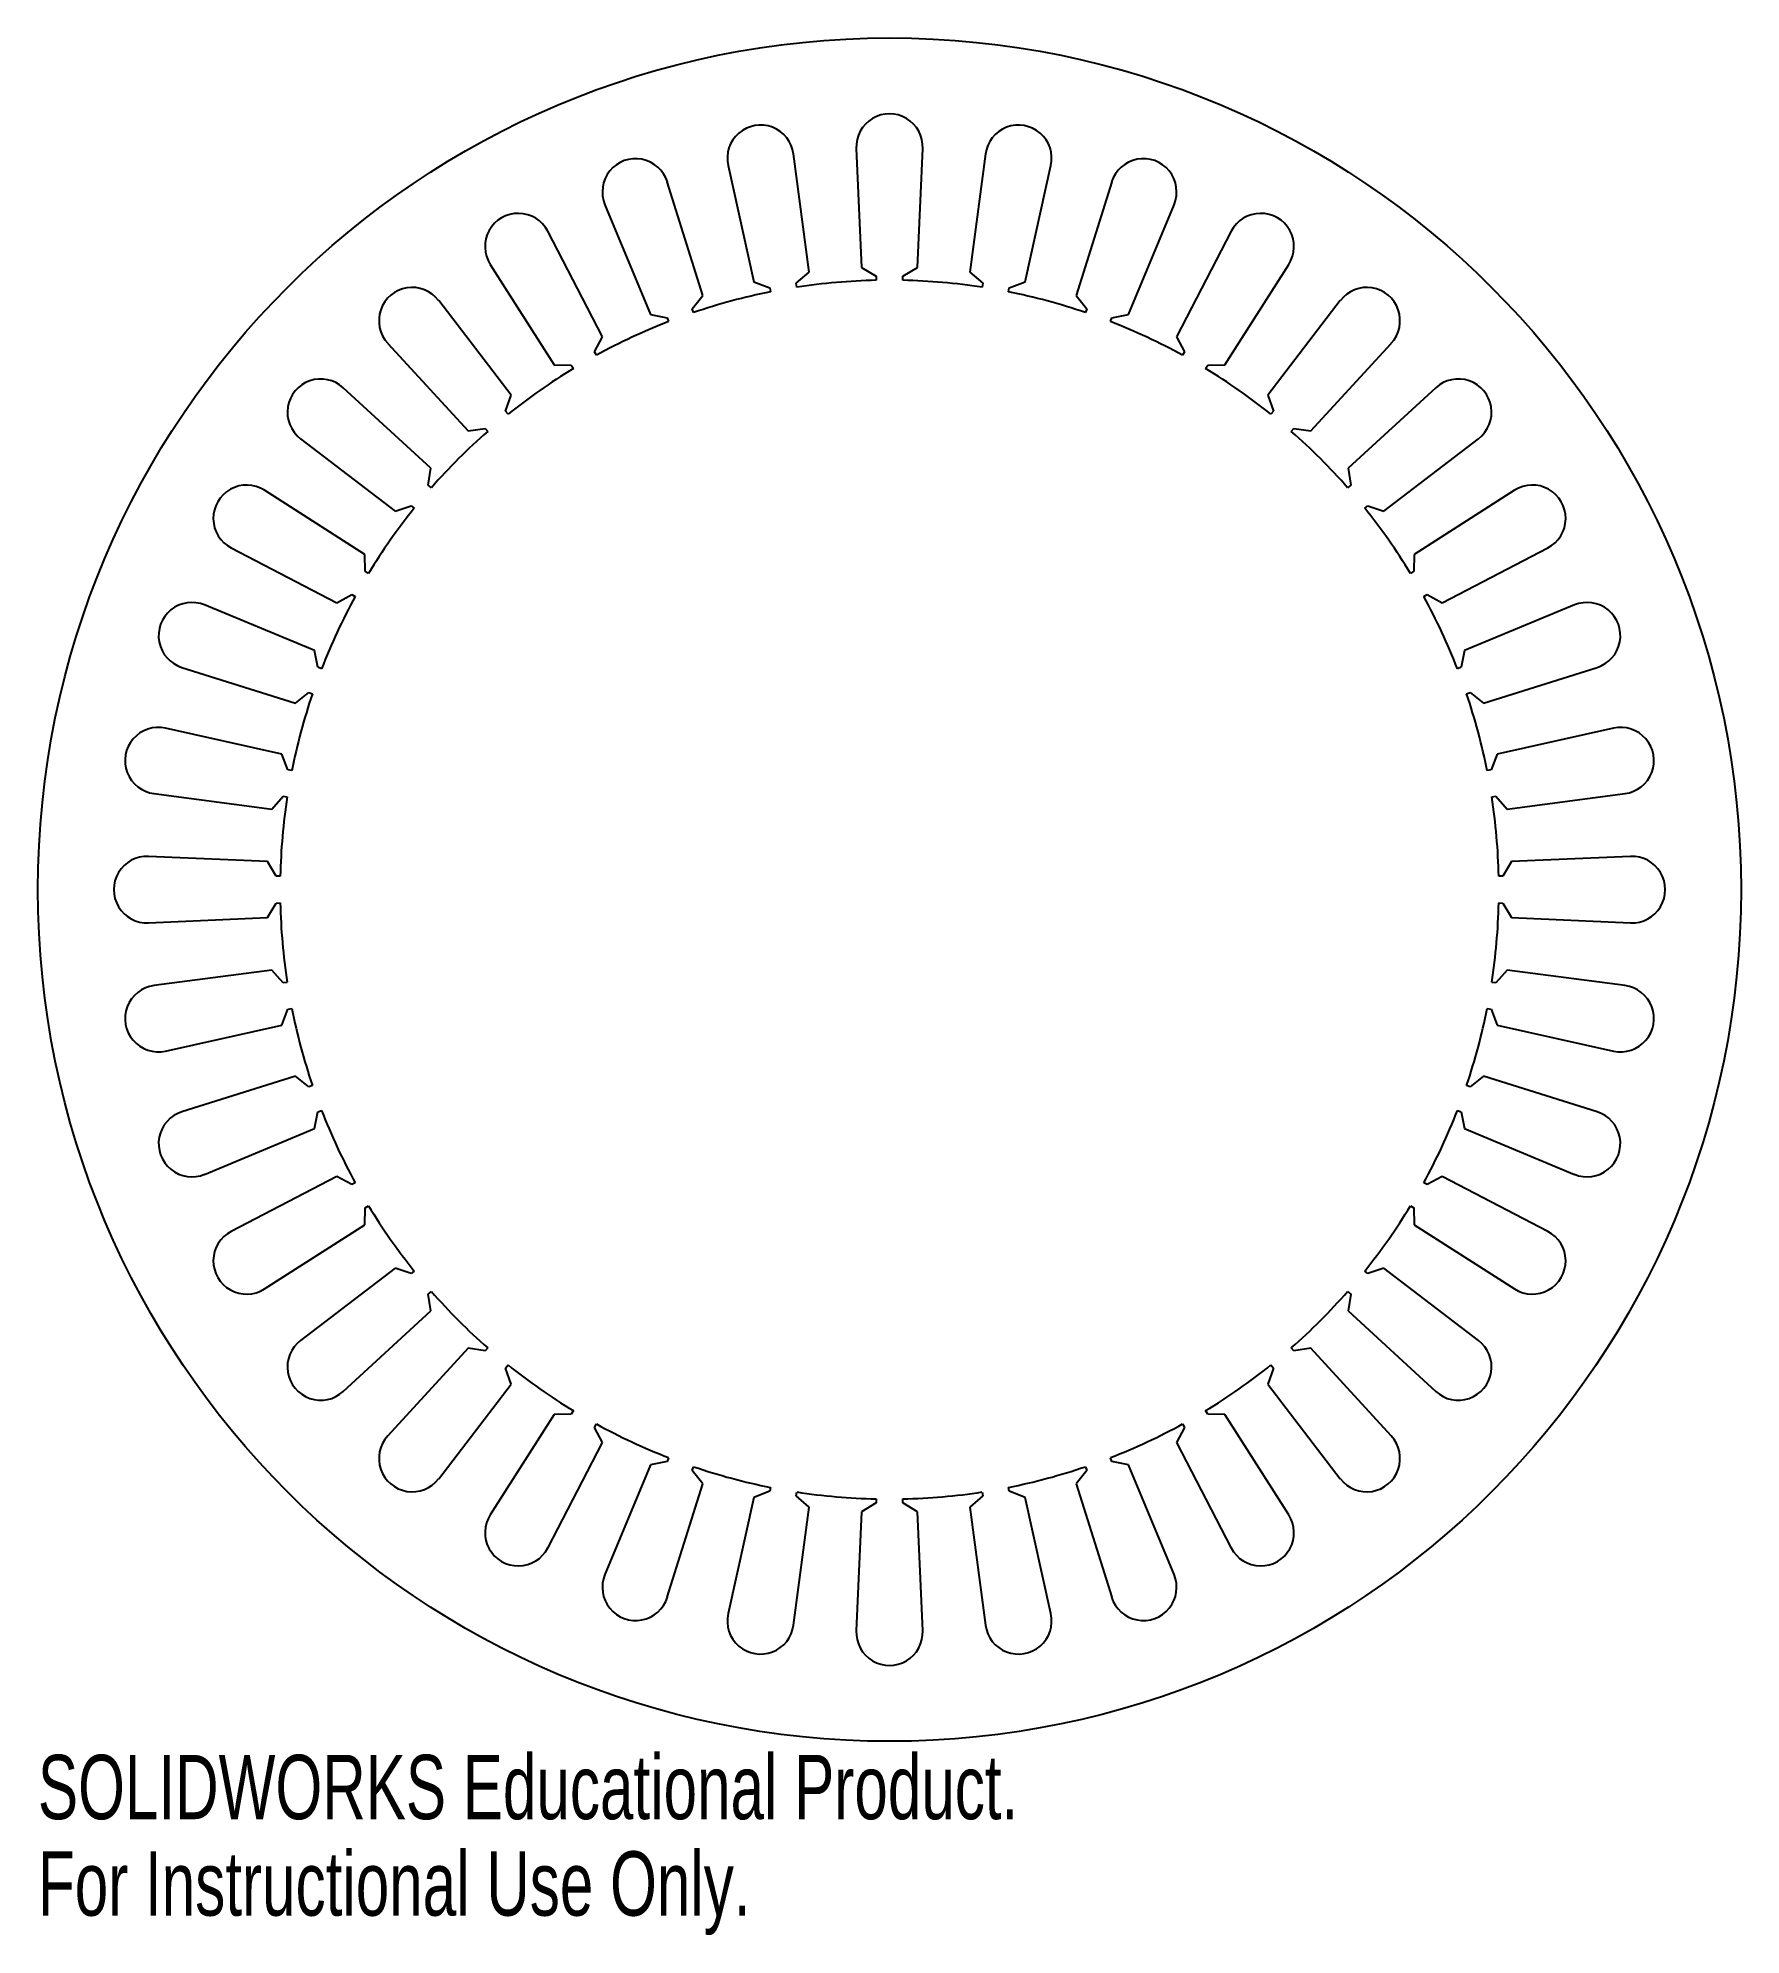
# Model space of a CAD drawing. Header units: millimetres. Extents: x -64 to 64, y -79 to 64.
import ezdxf

# ---------------------------------------------------------------- set-up
doc = ezdxf.new("R2010")
doc.units = ezdxf.units.MM
doc.styles.add('SLDTEXTSTYLE0', font='TXT', dxfattribs={"width": 0.7})

msp = doc.modelspace()

# ---------------------------------------------------------------- linework, layer by layer
at = {"color": 7, "linetype": 'Continuous', "lineweight": 25}
for p, q in [((-2.5, 55.69), (-2.1, 46.75)), ((2.1, 46.75), (2.5, 55.69)), ((-12.13, 54.41), (-10.19, 45.68)), ((-6.05, 46.41), (-7.21, 55.28)), ((7.21, 55.28), (6.05, 46.41)), ((10.19, 45.68), (12.13, 54.41)), ((-14.02, 44.65), (-16.7, 53.18)), ((16.7, 53.18), (14.02, 44.65)), ((-21.4, 51.47), (-17.96, 43.22)), ((17.96, 43.22), (21.4, 51.47)), ((-21.56, 41.54), (-25.68, 49.48)), ((25.68, 49.48), (21.56, 41.54)), ((-30.01, 46.98), (-25.19, 39.44)), ((-10.19, 45.68), (-8.99, 45.21)), ((-7.01, 45.56), (-6.05, 46.41)), ((-2.1, 46.75), (-1.01, 46.09)), ((-1.01, 46.09), (-1, 45.79)), ((1, 45.79), (1.01, 46.09)), ((1.01, 46.09), (2.1, 46.75)), ((6.05, 46.41), (7.01, 45.56)), ((8.99, 45.21), (10.19, 45.68)), ((25.19, 39.44), (30.01, 46.98)), ((-28.44, 37.16), (-33.88, 44.27)), ((-14.82, 43.65), (-14.02, 44.65)), ((-8.99, 45.21), (-8.94, 44.92)), ((-6.97, 45.27), (-7.01, 45.56)), ((7.01, 45.56), (6.97, 45.27)), ((8.94, 44.92), (8.99, 45.21)), ((14.02, 44.65), (14.82, 43.65)), ((33.88, 44.27), (28.44, 37.16)), ((-17.96, 43.22), (-16.71, 42.97)), ((-16.71, 42.97), (-16.6, 42.69)), ((-14.72, 43.37), (-14.82, 43.65)), ((14.82, 43.65), (14.72, 43.37)), ((16.6, 42.69), (16.71, 42.97)), ((16.71, 42.97), (17.96, 43.22)), ((-22.17, 40.42), (-21.56, 41.54)), ((21.56, 41.54), (22.17, 40.42)), ((-37.71, 41.05), (-31.66, 34.47)), ((-22.03, 40.15), (-22.17, 40.42)), ((22.17, 40.42), (22.03, 40.15)), ((31.66, 34.47), (37.71, 41.05)), ((-25.19, 39.44), (-23.92, 39.41)), ((-23.92, 39.41), (-23.76, 39.15)), ((23.76, 39.15), (23.92, 39.41)), ((23.92, 39.41), (25.19, 39.44)), ((-34.47, 31.66), (-41.05, 37.71)), ((-28.85, 35.95), (-28.44, 37.16)), ((28.44, 37.16), (28.85, 35.95)), ((41.05, 37.71), (34.47, 31.66)), ((-28.67, 35.72), (-28.85, 35.95)), ((28.85, 35.95), (28.67, 35.72)), ((-31.66, 34.47), (-30.4, 34.66)), ((-30.4, 34.66), (-30.2, 34.43)), ((30.2, 34.43), (30.4, 34.66)), ((30.4, 34.66), (31.66, 34.47)), ((-44.27, 33.88), (-37.16, 28.44)), ((37.16, 28.44), (44.27, 33.88)), ((-34.66, 30.4), (-34.47, 31.66)), ((34.47, 31.66), (34.66, 30.4)), ((-39.44, 25.19), (-46.98, 30.01)), ((-34.43, 30.2), (-34.66, 30.4)), ((34.66, 30.4), (34.43, 30.2)), ((46.98, 30.01), (39.44, 25.19)), ((-37.16, 28.44), (-35.95, 28.85)), ((-35.95, 28.85), (-35.72, 28.67)), ((35.72, 28.67), (35.95, 28.85)), ((35.95, 28.85), (37.16, 28.44)), ((-49.48, 25.68), (-41.54, 21.56)), ((41.54, 21.56), (49.48, 25.68)), ((-39.41, 23.92), (-39.44, 25.19)), ((39.44, 25.19), (39.41, 23.92)), ((-39.15, 23.76), (-39.41, 23.92)), ((39.41, 23.92), (39.15, 23.76)), ((-43.22, 17.96), (-51.47, 21.4)), ((-41.54, 21.56), (-40.42, 22.17)), ((-40.42, 22.17), (-40.15, 22.03)), ((40.15, 22.03), (40.42, 22.17)), ((40.42, 22.17), (41.54, 21.56)), ((51.47, 21.4), (43.22, 17.96)), ((-42.97, 16.71), (-43.22, 17.96)), ((43.22, 17.96), (42.97, 16.71)), ((-53.18, 16.7), (-44.65, 14.02)), ((-42.69, 16.6), (-42.97, 16.71)), ((42.97, 16.71), (42.69, 16.6)), ((44.65, 14.02), (53.18, 16.7)), ((-44.65, 14.02), (-43.65, 14.82)), ((-43.65, 14.82), (-43.37, 14.72)), ((43.37, 14.72), (43.65, 14.82)), ((43.65, 14.82), (44.65, 14.02)), ((-45.68, 10.19), (-54.41, 12.13)), ((54.41, 12.13), (45.68, 10.19)), ((-45.21, 8.99), (-45.68, 10.19)), ((45.68, 10.19), (45.21, 8.99)), ((-44.92, 8.94), (-45.21, 8.99)), ((45.21, 8.99), (44.92, 8.94)), ((-55.28, 7.21), (-46.41, 6.05)), ((46.41, 6.05), (55.28, 7.21)), ((-46.41, 6.05), (-45.56, 7.01)), ((-45.56, 7.01), (-45.27, 6.97)), ((45.27, 6.97), (45.56, 7.01)), ((45.56, 7.01), (46.41, 6.05)), ((-46.75, 2.1), (-55.69, 2.5)), ((-46.09, 1.01), (-46.75, 2.1)), ((46.75, 2.1), (46.09, 1.01)), ((55.69, 2.5), (46.75, 2.1)), ((-45.79, 1), (-46.09, 1.01)), ((46.09, 1.01), (45.79, 1)), ((-46.75, -2.1), (-46.09, -1.01)), ((-46.09, -1.01), (-45.79, -1)), ((45.79, -1), (46.09, -1.01)), ((46.09, -1.01), (46.75, -2.1)), ((-55.69, -2.5), (-46.75, -2.1)), ((46.75, -2.1), (55.69, -2.5)), ((-46.41, -6.05), (-55.28, -7.21)), ((-45.56, -7.01), (-46.41, -6.05)), ((-45.27, -6.97), (-45.56, -7.01)), ((45.56, -7.01), (45.27, -6.97)), ((46.41, -6.05), (45.56, -7.01)), ((55.28, -7.21), (46.41, -6.05)), ((-45.68, -10.19), (-45.21, -8.99)), ((-45.21, -8.99), (-44.92, -8.94)), ((44.92, -8.94), (45.21, -8.99)), ((45.21, -8.99), (45.68, -10.19)), ((-54.41, -12.13), (-45.68, -10.19)), ((45.68, -10.19), (54.41, -12.13)), ((-44.65, -14.02), (-53.18, -16.7)), ((-43.65, -14.82), (-44.65, -14.02)), ((44.65, -14.02), (43.65, -14.82)), ((53.18, -16.7), (44.65, -14.02)), ((-43.37, -14.72), (-43.65, -14.82)), ((43.65, -14.82), (43.37, -14.72)), ((-43.22, -17.96), (-42.97, -16.71)), ((-42.97, -16.71), (-42.69, -16.6)), ((42.69, -16.6), (42.97, -16.71)), ((42.97, -16.71), (43.22, -17.96)), ((-51.47, -21.4), (-43.22, -17.96)), ((43.22, -17.96), (51.47, -21.4)), ((-41.54, -21.56), (-49.48, -25.68)), ((-40.42, -22.17), (-41.54, -21.56)), ((-40.15, -22.03), (-40.42, -22.17)), ((40.42, -22.17), (40.15, -22.03)), ((41.54, -21.56), (40.42, -22.17)), ((49.48, -25.68), (41.54, -21.56)), ((-39.44, -25.19), (-39.41, -23.92)), ((-39.41, -23.92), (-39.15, -23.76)), ((39.15, -23.76), (39.41, -23.92)), ((39.41, -23.92), (39.44, -25.19)), ((-46.98, -30.01), (-39.44, -25.19)), ((39.44, -25.19), (46.98, -30.01)), ((-37.16, -28.44), (-44.27, -33.88)), ((-35.95, -28.85), (-37.16, -28.44)), ((37.16, -28.44), (35.95, -28.85)), ((44.27, -33.88), (37.16, -28.44)), ((-35.72, -28.67), (-35.95, -28.85)), ((35.95, -28.85), (35.72, -28.67)), ((-34.66, -30.4), (-34.43, -30.2)), ((-34.47, -31.66), (-34.66, -30.4)), ((34.43, -30.2), (34.66, -30.4)), ((34.66, -30.4), (34.47, -31.66)), ((-41.05, -37.71), (-34.47, -31.66)), ((34.47, -31.66), (41.05, -37.71)), ((-31.66, -34.47), (-37.71, -41.05)), ((-30.4, -34.66), (-31.66, -34.47)), ((-30.2, -34.43), (-30.4, -34.66)), ((30.4, -34.66), (30.2, -34.43)), ((31.66, -34.47), (30.4, -34.66)), ((37.71, -41.05), (31.66, -34.47)), ((-28.85, -35.95), (-28.67, -35.72)), ((-28.44, -37.16), (-28.85, -35.95)), ((28.85, -35.95), (28.44, -37.16)), ((28.67, -35.72), (28.85, -35.95)), ((-33.88, -44.27), (-28.44, -37.16)), ((28.44, -37.16), (33.88, -44.27)), ((-25.19, -39.44), (-30.01, -46.98)), ((-23.92, -39.41), (-25.19, -39.44)), ((-23.76, -39.15), (-23.92, -39.41)), ((23.92, -39.41), (23.76, -39.15)), ((25.19, -39.44), (23.92, -39.41)), ((30.01, -46.98), (25.19, -39.44)), ((-22.17, -40.42), (-22.03, -40.15)), ((-21.56, -41.54), (-22.17, -40.42)), ((22.17, -40.42), (21.56, -41.54)), ((22.03, -40.15), (22.17, -40.42)), ((-25.68, -49.48), (-21.56, -41.54)), ((-16.6, -42.69), (-16.71, -42.97)), ((16.71, -42.97), (16.6, -42.69)), ((21.56, -41.54), (25.68, -49.48)), ((-17.96, -43.22), (-21.4, -51.47)), ((-16.71, -42.97), (-17.96, -43.22)), ((-14.82, -43.65), (-14.72, -43.37)), ((-14.02, -44.65), (-14.82, -43.65)), ((14.82, -43.65), (14.02, -44.65)), ((14.72, -43.37), (14.82, -43.65)), ((17.96, -43.22), (16.71, -42.97)), ((21.4, -51.47), (17.96, -43.22)), ((-16.7, -53.18), (-14.02, -44.65)), ((-8.99, -45.21), (-10.19, -45.68)), ((-8.94, -44.92), (-8.99, -45.21)), ((-7.01, -45.56), (-6.97, -45.27)), ((-6.05, -46.41), (-7.01, -45.56)), ((7.01, -45.56), (6.05, -46.41)), ((6.97, -45.27), (7.01, -45.56)), ((8.99, -45.21), (8.94, -44.92)), ((10.19, -45.68), (8.99, -45.21)), ((14.02, -44.65), (16.7, -53.18)), ((-10.19, -45.68), (-12.13, -54.41)), ((-7.21, -55.28), (-6.05, -46.41)), ((-2.1, -46.75), (-2.5, -55.69)), ((-1.01, -46.09), (-2.1, -46.75)), ((-1, -45.79), (-1.01, -46.09)), ((1.01, -46.09), (1, -45.79)), ((2.1, -46.75), (1.01, -46.09)), ((2.5, -55.69), (2.1, -46.75)), ((6.05, -46.41), (7.21, -55.28)), ((12.13, -54.41), (10.19, -45.68))]:
    msp.add_line(p, q, dxfattribs=at)
msp.add_circle((0, 0), 64, dxfattribs=at)
for centre, radius, start, end in [((-9.69, 54.95), 2.5, 7.4295, 192.5705), ((0, 55.8), 2.5, 357.4295, 182.5705), ((9.69, 54.95), 2.5, 347.4295, 172.5705), ((-19.08, 52.43), 2.5, 17.4295, 202.5705), ((19.08, 52.43), 2.5, 337.4295, 162.5705), ((-27.9, 48.32), 2.5, 27.4295, 212.5705), ((27.9, 48.32), 2.5, 327.4295, 152.5705), ((0, 0), 45.8, 91.2511, 98.7489), ((0, 0), 45.8, 81.2511, 88.7489), ((-35.87, 42.75), 2.5, 37.4295, 222.5705), ((0, 0), 45.8, 101.2511, 108.7489), ((0, 0), 45.8, 71.2511, 78.7489), ((35.87, 42.75), 2.5, 317.4295, 142.5705), ((0, 0), 45.8, 111.2511, 118.7489), ((0, 0), 45.8, 61.2511, 68.7489), ((0, 0), 45.8, 121.2511, 128.7489), ((0, 0), 45.8, 51.2511, 58.7489), ((-42.75, 35.87), 2.5, 47.4295, 232.5705), ((42.75, 35.87), 2.5, 307.4295, 132.5705), ((0, 0), 45.8, 131.2511, 138.7489), ((0, 0), 45.8, 41.2511, 48.7489), ((-48.32, 27.9), 2.5, 57.4295, 242.5705), ((48.32, 27.9), 2.5, 297.4295, 122.5705), ((0, 0), 45.8, 141.2511, 148.7489), ((0, 0), 45.8, 31.2511, 38.7489), ((-52.43, 19.08), 2.5, 67.4295, 252.5705), ((0, 0), 45.8, 151.2511, 158.7489), ((0, 0), 45.8, 21.2511, 28.7489), ((52.43, 19.08), 2.5, 287.4295, 112.5705), ((0, 0), 45.8, 161.2511, 168.7489), ((0, 0), 45.8, 11.2511, 18.7489), ((-54.95, 9.69), 2.5, 77.4295, 262.5705), ((54.95, 9.69), 2.5, 277.4295, 102.5705), ((0, 0), 45.8, 171.2511, 178.7489), ((0, 0), 45.8, 1.2511, 8.7489), ((-55.8, 0), 2.5, 87.4295, 272.5705), ((55.8, 0), 2.5, 267.4295, 92.5705), ((0, 0), 45.8, 181.2511, 188.7489), ((0, 0), 45.8, 351.2511, 358.7489), ((-54.95, -9.69), 2.5, 97.4295, 282.5705), ((54.95, -9.69), 2.5, 257.4295, 82.5705), ((0, 0), 45.8, 191.2511, 198.7489), ((0, 0), 45.8, 341.2511, 348.7489), ((-52.43, -19.08), 2.5, 107.4295, 292.5705), ((0, 0), 45.8, 201.2511, 208.7489), ((0, 0), 45.8, 331.2511, 338.7489), ((52.43, -19.08), 2.5, 247.4295, 72.5705), ((0, 0), 45.8, 211.2511, 218.7489), ((0, 0), 45.8, 321.2511, 328.7489), ((-48.32, -27.9), 2.5, 117.4295, 302.5705), ((48.32, -27.9), 2.5, 237.4295, 62.5705), ((0, 0), 45.8, 221.2511, 228.7489), ((0, 0), 45.8, 311.2511, 318.7489), ((-42.75, -35.87), 2.5, 127.4295, 312.5705), ((42.75, -35.87), 2.5, 227.4295, 52.5705), ((0, 0), 45.8, 231.2511, 238.7489), ((0, 0), 45.8, 301.2511, 308.7489), ((-35.87, -42.75), 2.5, 137.4295, 322.5705), ((0, 0), 45.8, 241.2511, 248.7489), ((0, 0), 45.8, 291.2511, 298.7489), ((35.87, -42.75), 2.5, 217.4295, 42.5705), ((0, 0), 45.8, 251.2511, 258.7489), ((0, 0), 45.8, 281.2511, 288.7489), ((0, 0), 45.8, 261.2511, 268.7489), ((0, 0), 45.8, 271.2511, 278.7489), ((-27.9, -48.32), 2.5, 147.4295, 332.5705), ((27.9, -48.32), 2.5, 207.4295, 32.5705), ((-19.08, -52.43), 2.5, 157.4295, 342.5705), ((19.08, -52.43), 2.5, 197.4295, 22.5705), ((-9.69, -54.95), 2.5, 167.4295, 352.5705), ((9.69, -54.95), 2.5, 187.4295, 12.5705), ((0, -55.8), 2.5, 177.4295, 2.5705)]:
    msp.add_arc(centre, radius, start, end, dxfattribs=at)

# ---------------------------------------------------------------- texts
at = {"color": 7, "linetype": 'Continuous', "char_height": 4.8336, "attachment_point": 1, "style": 'SLDTEXTSTYLE0'}
for s, insert in [('SOLIDWORKS Educational Product.', (-64, -65.02)), ('For Instructional Use Only.', (-64, -72.27))]:
    msp.add_mtext(s, dxfattribs=dict(at, insert=insert))

doc.saveas('drawing.dxf')
